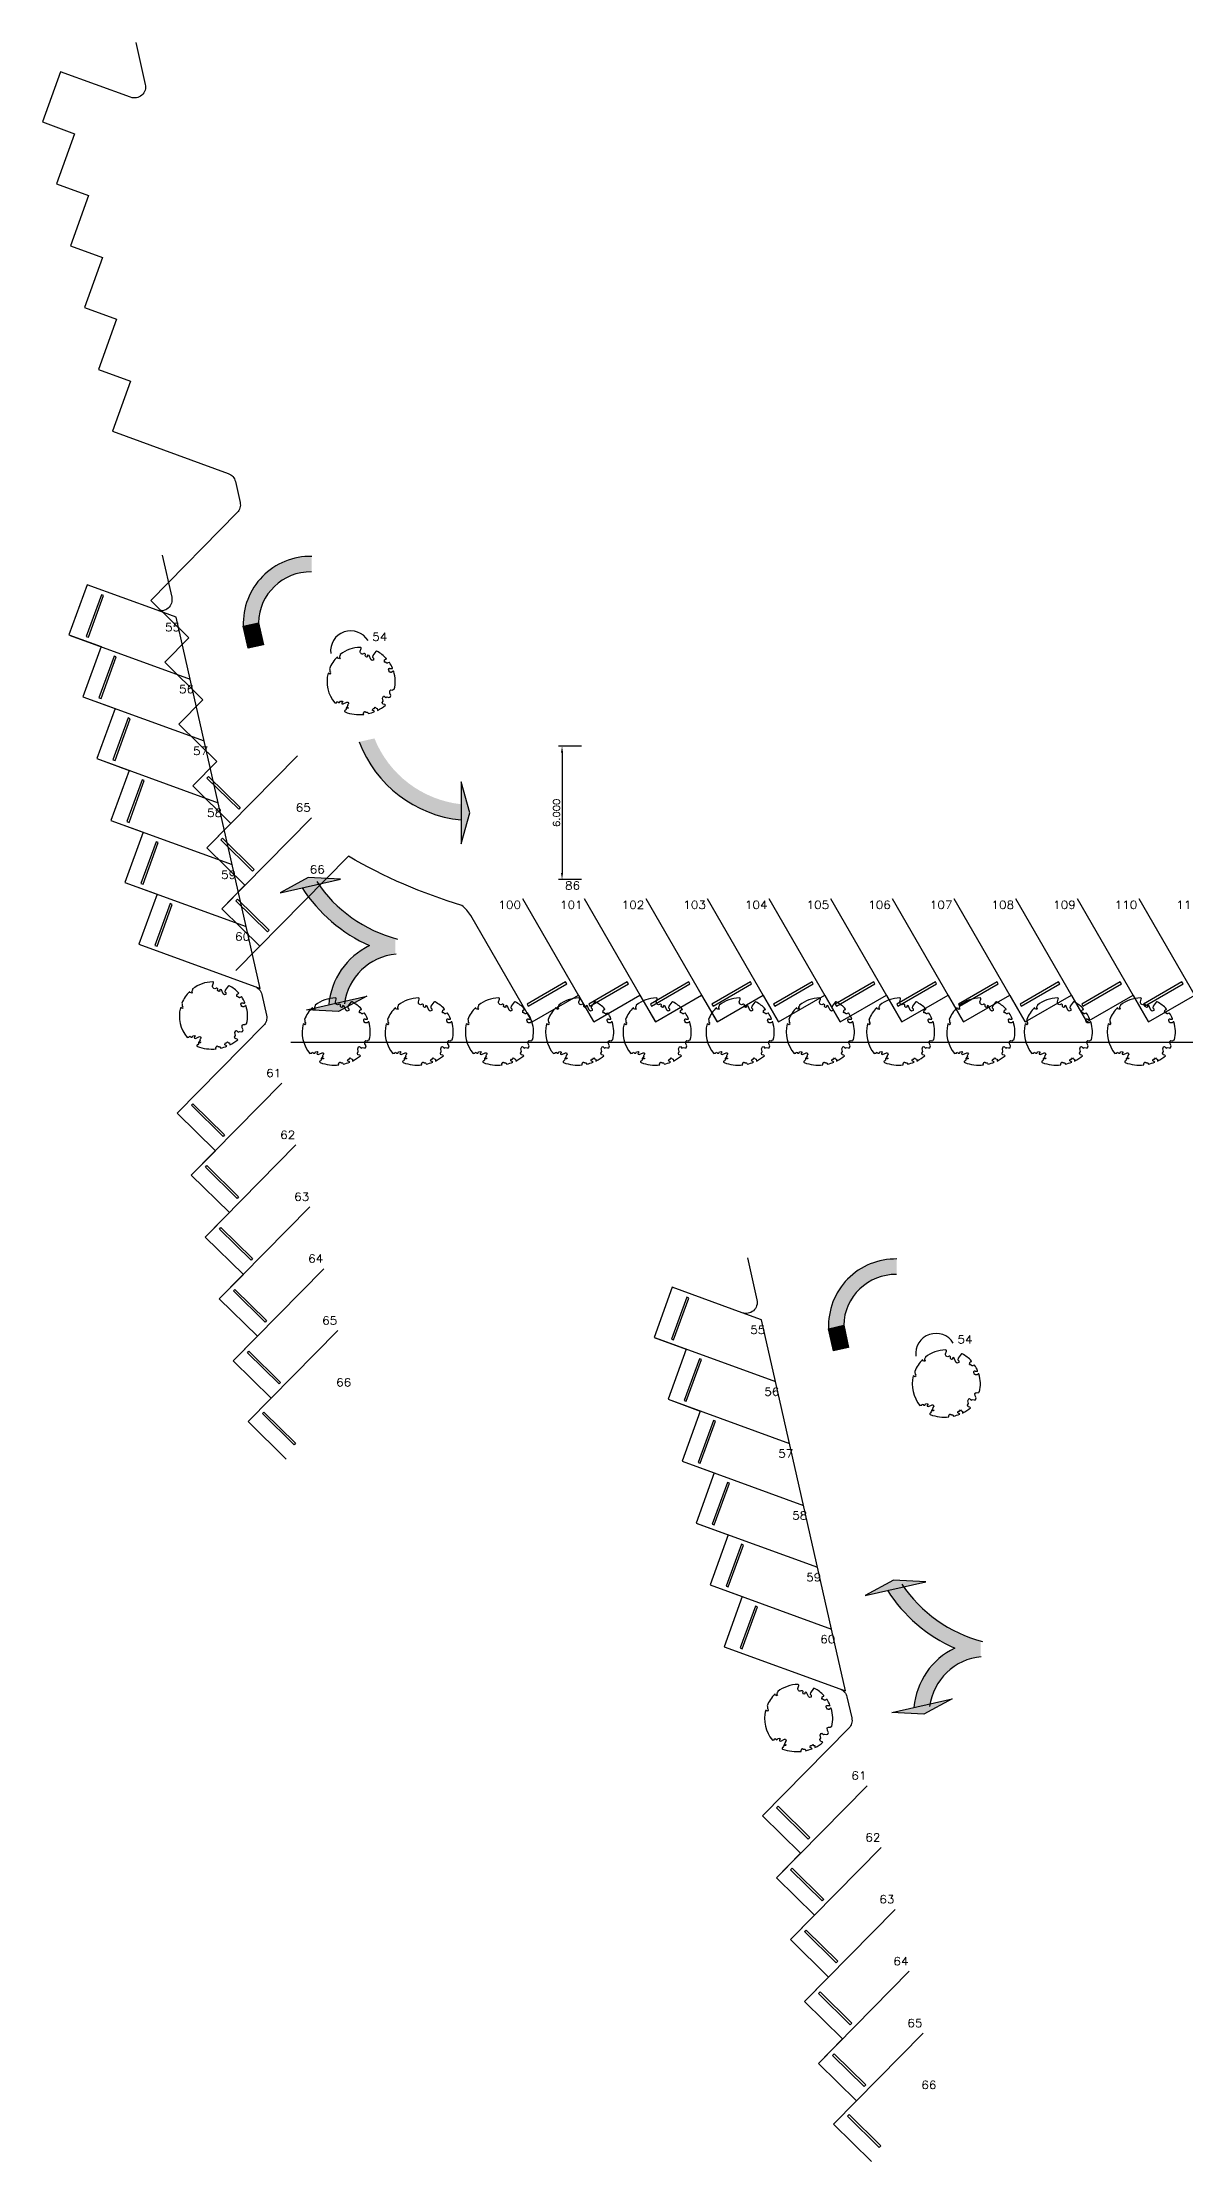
# Model space of a CAD drawing. Header units: centimetres. Extents: x 48 to 15845, y 265 to 7947.
# Drawn here: x 15510 to 15561.4, y 7851.4 to 7946.8 of the extents above; entities that cross this region are included whole.
import ezdxf

# ---------------------------------------------------------------- set-up
doc = ezdxf.new("R2010")
doc.units = ezdxf.units.CM
doc.header["$PDMODE"] = 3
for name, color, linetype in [('-fina', 1, 'Continuous'), ('-hatch', 1, 'Continuous'), ('a-cota-auxiliar', 1, 'Continuous'), ('a-text', 2, 'Continuous'), ('c-esta', 1, 'Continuous'), ('c-prop', 5, 'Continuous'), ('p-banq', 2, 'Continuous'), ('p-plnt', 1, 'Continuous')]:
    doc.layers.add(name, color=color, linetype=linetype)
doc.layers.get('0').freeze()
doc.styles.add('ROMAND', font='romand', dxfattribs={"width": 1.1})
doc.dimstyles.new('ZVA-1-1', dxfattribs={"dimtxt": 0.0015, "dimasz": 0.0015, "dimexe": 0.0008, "dimexo": 0.00063, "dimgap": 0.0005, "dimtad": 2, "dimtoh": 1, "dimdec": 3, "dimlfac": -1, "dimzin": 1, "dimdsep": 46, "dimtxsty": 'ROMAND', "dimcen": 0.0009, "dimclrd": 256, "dimclre": 256, "dimclrt": 2, "dimadec": 0, "dimazin": 0, "dimtfac": 1, "dimtdec": 3, "dimtmove": 2, "dimatfit": 3, "dimfxl": 1, "dimtolj": 1, "dimtzin": 1, "dimarcsym": 0})

# ---------------------------------------------------------------- blocks, each defined once
blk = doc.blocks.new('Tree2')
blk.add_lwpolyline([(3.08, 2.03), (3.09, 2.03), (3.1, 2.03), (3.11, 2.03), (3.12, 2.03), (3.13, 2.02), (3.13, 2.02), (3.14, 2.02), (3.15, 2.02), (3.16, 2.02), (3.17, 2.03), (3.19, 2.03), (3.2, 2.04), (3.21, 2.05), (3.23, 2.06), (3.24, 2.08), (3.3, 2.16, -0.52938), (3.37, 2.16, -0.087139), (3.9, 0.88, -0.372341), (3.84, 0.77), (3.28, 0.55), (3.09, 0.57), (3.02, 0.71), (2.8, 0.77), (2.71, 0.61), (2.78, 0.43), (3.18, 0.11), (3.2, -0.03), (3.11, -0.08), (2.99, -0.04), (2.92, -0.14), (3.02, -0.3), (3.2, -0.33, -0.504641), (3.19, -0.58, 0.331948), (3.12, -0.77, 0.282008), (3.39, -1.01), (3.74, -1, -0.512156), (3.84, -1.12, -0.16076), (2.42, -3.19), (2.29, -3.17), (2.21, -3.23), (2.14, -3.17), (2.07, -3.24), (2.02, -3.1), (1.91, -3.14), (1.93, -3.34), (1.93, -3.41), (2.06, -3.43, -0.106371), (0.47, -3.97), (0.41, -3.92), (0.3, -3.89), (0.24, -3.86), (0.13, -3.84), (0.14, -3.74), (0.02, -3.77), (-0.06, -3.7), (-0.13, -3.78), (-0.07, -3.88), (-0.09, -4, -0.236298), (-3.25, -2.33, 0.159625), (-3.16, -2.13, 0.350802), (-3, -2.03, -0.504641), (-3.05, -1.79), (-2.88, -1.72), (-2.81, -1.55), (-2.9, -1.46), (-3.01, -1.53), (-3.11, -1.49), (-3.11, -1.35), (-2.78, -0.97), (-2.77, -0.87), (-2.89, -0.73), (-3.09, -0.82), (-3.15, -0.78), (-3.34, -0.84), (-3.37, -0.63, 0.733583), (-3.44, -0.77, -0.861625), (-3.51, -0.88, 0.279978), (-3.76, -0.9), (-3.76, -0.91, -0.827056), (-3.96, -0.89, -0.116774), (-3.66, 1.3), (-3.63, 1.28), (-3.61, 1.27), (-3.6, 1.26), (-3.58, 1.25), (-3.57, 1.25), (-3.55, 1.25), (-3.54, 1.25), (-3.53, 1.25), (-3.52, 1.25), (-3.51, 1.25), (-3.51, 1.26), (-3.5, 1.26), (-3.49, 1.26), (-3.48, 1.27), (-3.47, 1.27), (-3.46, 1.27), (-3.45, 1.27), (-3.44, 1.28), (-3.43, 1.28), (-3.41, 1.28), (-3.4, 1.28), (-3.38, 1.29), (-3.37, 1.29), (-3.36, 1.29), (-3.35, 1.3), (-3.33, 1.31), (-3.32, 1.31), (-3.32, 1.32), (-3.31, 1.32), (-3.3, 1.33), (-3.3, 1.34), (-3.3, 1.34), (-3.3, 1.35), (-3.3, 1.36), (-3.3, 1.36), (-3.31, 1.37), (-3.31, 1.37), (-3.32, 1.38), (-3.32, 1.39), (-3.32, 1.4), (-3.33, 1.41), (-3.33, 1.42), (-3.33, 1.43), (-3.33, 1.44), (-3.33, 1.45), (-3.33, 1.47), (-3.33, 1.48), (-3.33, 1.49), (-3.33, 1.51), (-3.33, 1.52), (-3.33, 1.53), (-3.33, 1.55), (-3.33, 1.56), (-3.33, 1.58), (-3.32, 1.59), (-3.32, 1.6), (-3.31, 1.62), (-3.31, 1.63), (-3.31, 1.65), (-3.31, 1.67), (-3.33, 1.69), (-3.35, 1.72), (-3.39, 1.75), (-3.44, 1.78, -0.040997), (-3.02, 2.45), (-2.96, 2.33), (-2.94, 2.18), (-2.86, 2.17), (-2.71, 2.18), (-2.67, 2.31), (-2.51, 2.38), (-2.6, 2.51), (-2.58, 2.66), (-2.8, 2.73, -0.05814), (-1.97, 3.48), (-1.92, 3.38), (-1.92, 3.16), (-1.76, 3.05), (-1.56, 3.11), (-1.24, 2.95), (-1.01, 2.99), (-0.96, 3.08), (-1.08, 3.31), (-0.98, 3.41), (-0.97, 3.64), (-0.9, 3.79), (-0.68, 3.81), (-0.48, 3.63), (-0.2, 3.53), (-0.07, 3.63), (-0.03, 3.86), (0.06, 3.88), (0.11, 4, -0.13428), (2.13, 3.39, -0.541727), (2.13, 3.32), (2.04, 3.25), (1.99, 3.22), (1.96, 3.18), (1.94, 3.15), (1.93, 3.12), (1.93, 3.1), (1.93, 3.07), (1.93, 3.05), (1.93, 3.03), (1.93, 3.01), (1.93, 2.99), (1.93, 2.97), (1.93, 2.95), (1.93, 2.94), (1.93, 2.93), (1.94, 2.91), (1.95, 2.9), (1.96, 2.89), (1.97, 2.89), (1.99, 2.88), (2, 2.87), (2.02, 2.86), (2.04, 2.86), (2.05, 2.85), (2.07, 2.84), (2.08, 2.83), (2.09, 2.82), (2.11, 2.8), (2.12, 2.79), (2.13, 2.78), (2.14, 2.77), (2.15, 2.77), (2.17, 2.76), (2.18, 2.76), (2.2, 2.76), (2.21, 2.76), (2.23, 2.76), (2.25, 2.76), (2.26, 2.76), (2.28, 2.77), (2.29, 2.77), (2.3, 2.77), (2.31, 2.78), (2.32, 2.78), (2.33, 2.79), (2.34, 2.8), (2.34, 2.81), (2.35, 2.83), (2.35, 2.84), (2.35, 2.86), (2.35, 2.89), (2.36, 2.92), (2.36, 2.95), (2.37, 2.99), (2.37, 3.03), (2.4, 3.13, -0.543104), (2.46, 3.15, -0.046766), (3.01, 2.64, -0.385168), (3, 2.59), (2.9, 2.47), (2.87, 2.44), (2.85, 2.4), (2.84, 2.38), (2.84, 2.36), (2.85, 2.35), (2.86, 2.33), (2.86, 2.32), (2.87, 2.31), (2.88, 2.29), (2.88, 2.28), (2.89, 2.27), (2.89, 2.25), (2.9, 2.24), (2.9, 2.23), (2.9, 2.21), (2.91, 2.2), (2.91, 2.19), (2.91, 2.18), (2.91, 2.16), (2.92, 2.15), (2.92, 2.14), (2.92, 2.13), (2.92, 2.12), (2.91, 2.11), (2.91, 2.1), (2.91, 2.1), (2.91, 2.09), (2.9, 2.08), (2.9, 2.07), (2.9, 2.07), (2.9, 2.06), (2.91, 2.06), (2.91, 2.05), (2.92, 2.04), (2.93, 2.04), (2.94, 2.04), (2.95, 2.03), (2.96, 2.03), (2.97, 2.03), (2.99, 2.03), (3, 2.03), (3.01, 2.03), (3.03, 2.03), (3.04, 2.03), (3.06, 2.03), (3.07, 2.03)], format="xyb", close=True)
blk = doc.blocks.new('*D11')
at = {"layer": 'a-cota-auxiliar', "lineweight": -2}
for p, q in [((15534.257, 7915.116), (15533.218, 7915.116)), ((15533.378, 7914.816), (15533.378, 7909.416)), ((15534.257, 7909.116), (15533.218, 7909.116))]:
    blk.add_line(p, q, dxfattribs=at)
for points in [[(15533.328, 7914.816), (15533.428, 7914.816), (15533.378, 7915.116)], [(15533.328, 7909.416), (15533.428, 7909.416), (15533.378, 7909.116)]]:
    blk.add_solid(points, dxfattribs=at)
at = {"layer": 'Defpoints', "color": 0, "lineweight": -2}
for p in [(15534.383, 7915.116), (15533.378, 7909.116), (15534.383, 7909.116)]:
    blk.add_point(p, dxfattribs=at)
at = {"layer": 'a-cota-auxiliar', "color": 2, "insert": (15533.128, 7912.116), "char_height": 0.3, "attachment_point": 5, "rotation": 90, "style": 'ROMAND'}
blk.add_mtext('\\A1;6.000', dxfattribs=at)

msp = doc.modelspace()

# ---------------------------------------------------------------- hatches: boundary and pattern name
at = {"layer": '-fina'}
for points in [[(15522.1152, 7922.9549), (15522.1152, 7923.6524, 0.4316939), (15519.0468, 7920.5144), (15519.7269, 7920.6682, -0.4128794)], [(15519.7269, 7920.6682), (15519.9516, 7919.6748), (15519.2714, 7919.521), (15519.0468, 7920.5144)], [(15524.9424, 7915.4648), (15524.2623, 7915.3111, 0.2871567), (15528.84, 7911.8015), (15528.84, 7912.5025, -0.2765471)], [(15528.84, 7913.5088), (15528.84, 7910.7224), (15529.2318, 7912.1156)], [(15520.6972, 7908.5218), (15523.415, 7909.1363), (15521.9696, 7909.2113)], [(15521.888, 7903.2553), (15524.6058, 7903.8699), (15523.3333, 7903.1804)], [(15548.4297, 7891.3499), (15548.4297, 7892.0473, 0.4316939), (15545.3613, 7888.9094), (15546.0414, 7889.0632, -0.4128794)], [(15546.0414, 7889.0632), (15546.2661, 7888.0697), (15545.5859, 7887.916), (15545.3613, 7888.9094)], [(15547.0117, 7876.9168), (15549.7295, 7877.5313), (15548.2841, 7877.6063)], [(15548.2025, 7871.6503), (15550.9203, 7872.2649), (15549.6478, 7871.5754)]]:
    msp.add_hatch(color=256, dxfattribs=at).paths.add_polyline_path(points)
h = msp.add_hatch(color=256, dxfattribs=at)
h.paths.add_polyline_path([(15524.7244, 7906.1418, 0.006588), (15524.6475, 7906.1036), (15525.8867, 7906.1036), (15525.8867, 7906.4523), (15525.9319, 7906.4523, -0.1767412), (15522.4217, 7908.9118), (15522.0561, 7908.8291), (15522.2431, 7908.002, 0.1129895)])
h.paths.add_polyline_path([(15523.0747, 7904.3243), (15523.2469, 7903.5626), (15523.6116, 7903.6451, -0.3371435), (15525.8867, 7905.7535), (15525.8867, 7906.1036), (15524.6475, 7906.1036, 0.1886687)])
h.paths.add_polyline_path([(15522.2431, 7908.002), (15522.0561, 7908.8291), (15521.6932, 7908.747, 0.0333479)])
h.paths.add_polyline_path([(15523.0747, 7904.3243, 0.06652), (15522.8879, 7903.4814), (15523.2469, 7903.5626)])
h = msp.add_hatch(color=256, dxfattribs=at)
h.paths.add_polyline_path([(15551.0389, 7874.5368, 0.006588), (15550.962, 7874.4986), (15552.2012, 7874.4986), (15552.2012, 7874.8473), (15552.2464, 7874.8473, -0.1767412), (15548.7362, 7877.3067), (15548.3706, 7877.2241), (15548.5576, 7876.397, 0.1129895)])
h.paths.add_polyline_path([(15549.3892, 7872.7193), (15549.5614, 7871.9576), (15549.9261, 7872.0401, -0.3371435), (15552.2012, 7874.1485), (15552.2012, 7874.4986), (15550.962, 7874.4986, 0.1886687)])
h.paths.add_polyline_path([(15548.5576, 7876.397), (15548.3706, 7877.2241), (15548.0077, 7877.142, 0.0333479)])
h.paths.add_polyline_path([(15549.3892, 7872.7193, 0.06652), (15549.2024, 7871.8764), (15549.5614, 7871.9576)])

# ---------------------------------------------------------------- linework, layer by layer
at = {"layer": '-fina', "elevation": 113.4648}
for points in [[(15519.7269, 7920.6682), (15519.9516, 7919.6748), (15519.2714, 7919.521), (15519.0468, 7920.5144)], [(15529.2318, 7912.1156), (15528.84, 7913.5088), (15528.84, 7910.7224)], [(15521.9696, 7909.2113), (15520.6972, 7908.5218), (15523.415, 7909.1363)], [(15523.3333, 7903.1804), (15521.888, 7903.2553), (15524.6058, 7903.8699)], [(15546.0414, 7889.0632), (15546.2661, 7888.0697), (15545.5859, 7887.916), (15545.3613, 7888.9094)], [(15548.2841, 7877.6063), (15547.0117, 7876.9168), (15549.7295, 7877.5313)], [(15549.6478, 7871.5754), (15548.2025, 7871.6503), (15550.9203, 7872.2649)]]:
    msp.add_lwpolyline(points, close=True, dxfattribs=at)
at = {"layer": '-fina'}
for centre, radius, start, end in [((15522.0596, 7920.6376, 113.4648), 3.0153, 88.80634, 182.341235), ((15522.0697, 7920.612, 113.4648), 2.3434, 89.062311, 178.625396), ((15529.3546, 7917.213, 113.4648), 5.4359, 200.480157, 264.567255), ((15527.5471, 7912.492, 113.4648), 6.9493, 212.609129, 246.034985), ((15527.5471, 7912.492, 113.4648), 6.252, 213.706625, 255.431127), ((15526.1349, 7903.204, 113.4648), 3.2589, 115.646959, 175.116929), ((15526.1349, 7903.204, 113.4648), 2.5616, 94.89273, 172.922407), ((15548.3741, 7889.0326, 113.4648), 3.0153, 88.80634, 182.341235), ((15548.3842, 7889.007, 113.4648), 2.3434, 89.062311, 178.625396), ((15553.8615, 7880.887, 113.4648), 6.252, 213.706625, 255.431127), ((15553.8615, 7880.887, 113.4648), 6.9493, 212.609129, 246.034985), ((15552.4494, 7871.599, 113.4648), 3.2589, 115.646959, 175.116929), ((15552.4494, 7871.599, 113.4648), 2.5616, 94.89273, 172.922407)]:
    msp.add_arc(centre, radius, start, end, dxfattribs=at)
at = {"layer": '-hatch', "elevation": 113.4648}
for points in [[(15519.1745, 7907.0037), (15516.6573, 7918.136), (15516.028, 7920.9191), (15515.1673, 7921.2324), (15512.0209, 7922.3776), (15511.2, 7920.1223), (15512.6502, 7919.5945), (15511.8293, 7917.3392), (15513.2795, 7916.8114), (15512.4586, 7914.5562), (15513.9088, 7914.0284), (15513.0879, 7911.7731), (15514.5381, 7911.2453), (15513.7172, 7908.99), (15515.1673, 7908.4622), (15514.3465, 7906.207), (15519.5598, 7904.3095), (15519.8038, 7904.2207)], [(15545.489, 7875.3987), (15542.9718, 7886.531), (15542.3425, 7889.3141), (15541.4818, 7889.6273), (15538.3354, 7890.7725), (15537.5145, 7888.5173), (15538.9647, 7887.9895), (15538.1438, 7885.7342), (15539.594, 7885.2064), (15538.7731, 7882.9511), (15540.2233, 7882.4233), (15539.4024, 7880.1681), (15540.8525, 7879.6403), (15540.0317, 7877.385), (15541.4818, 7876.8572), (15540.661, 7874.6019), (15545.8743, 7872.7044), (15546.1183, 7872.6156)]]:
    msp.add_lwpolyline(points, close=True, dxfattribs=at)
at = {"layer": 'c-esta', "elevation": 113.4648}
for points in [[(15512.6707, 7921.9282), (15511.9866, 7920.0488), (15512.0806, 7920.0146), (15512.7647, 7921.894)], [(15513.2396, 7919.1671), (15512.5555, 7917.2878), (15512.6495, 7917.2536), (15513.3335, 7919.1329)], [(15513.8688, 7916.3841), (15513.1848, 7914.5047), (15513.2788, 7914.4705), (15513.9628, 7916.3499)], [(15514.4981, 7913.601), (15513.8141, 7911.7216), (15513.9081, 7911.6874), (15514.5921, 7913.5668)], [(15518.8376, 7912.2805), (15517.4115, 7913.6828), (15517.4816, 7913.7541), (15518.9077, 7912.3518)], [(15515.1274, 7910.8179), (15514.4434, 7908.9385), (15514.5374, 7908.9043), (15515.2214, 7910.7837)], [(15519.4669, 7909.4974), (15518.0408, 7910.8997), (15518.1109, 7910.971), (15519.537, 7909.5688)], [(15515.7567, 7908.0349), (15515.0727, 7906.1555), (15515.1667, 7906.1213), (15515.8507, 7908.0007)], [(15520.1413, 7906.7602), (15518.7152, 7908.1625), (15518.7853, 7908.2338), (15520.2114, 7906.8315)], [(15533.538, 7904.5088), (15531.806, 7903.5088), (15531.856, 7903.4222), (15533.588, 7904.4222)], [(15536.3093, 7904.5088), (15534.5773, 7903.5088), (15534.6273, 7903.4222), (15536.3593, 7904.4222)], [(15539.0806, 7904.5088), (15537.3486, 7903.5088), (15537.3986, 7903.4222), (15539.1306, 7904.4222)], [(15541.8519, 7904.5088), (15540.1198, 7903.5088), (15540.1698, 7903.4222), (15541.9019, 7904.4222)], [(15544.6232, 7904.5088), (15542.8911, 7903.5088), (15542.9411, 7903.4222), (15544.6732, 7904.4222)], [(15547.3944, 7904.5088), (15545.6624, 7903.5088), (15545.7124, 7903.4222), (15547.4444, 7904.4222)], [(15550.1657, 7904.5088), (15548.4337, 7903.5088), (15548.4837, 7903.4222), (15550.2157, 7904.4222)], [(15552.937, 7904.5088), (15551.205, 7903.5088), (15551.255, 7903.4222), (15552.987, 7904.4222)], [(15555.7083, 7904.5088), (15553.9762, 7903.5088), (15554.0262, 7903.4222), (15555.7583, 7904.4222)], [(15558.4796, 7904.5088), (15556.7475, 7903.5088), (15556.7975, 7903.4222), (15558.5296, 7904.4222)], [(15561.2509, 7904.5088), (15559.5188, 7903.5088), (15559.5688, 7903.4222), (15561.3009, 7904.4222)], [(15518.1373, 7897.5575), (15516.7113, 7898.9598), (15516.7814, 7899.0311), (15518.2074, 7897.6288)], [(15518.7666, 7894.7744), (15517.3405, 7896.1767), (15517.4107, 7896.248), (15518.8367, 7894.8457)], [(15519.3959, 7891.9914), (15517.9698, 7893.3936), (15518.04, 7893.4649), (15519.466, 7892.0627)], [(15520.0252, 7889.2083), (15518.5991, 7890.6105), (15518.6692, 7890.6818), (15520.0953, 7889.2796)], [(15538.9852, 7890.3232), (15538.3011, 7888.4438), (15538.3951, 7888.4096), (15539.0791, 7890.289)], [(15520.6545, 7886.4252), (15519.2284, 7887.8275), (15519.2985, 7887.8988), (15520.7246, 7886.4965)], [(15539.554, 7887.5621), (15538.87, 7885.6827), (15538.964, 7885.6485), (15539.648, 7887.5279)], [(15521.3289, 7883.688), (15519.9028, 7885.0903), (15519.9729, 7885.1616), (15521.399, 7883.7593)], [(15540.1833, 7884.7791), (15539.4993, 7882.8997), (15539.5933, 7882.8655), (15540.2773, 7884.7449)], [(15540.8126, 7881.996), (15540.1286, 7880.1166), (15540.2226, 7880.0824), (15540.9066, 7881.9618)], [(15541.4419, 7879.2129), (15540.7579, 7877.3335), (15540.8519, 7877.2993), (15541.5359, 7879.1787)], [(15542.0712, 7876.4298), (15541.3872, 7874.5505), (15541.4812, 7874.5163), (15542.1652, 7876.3956)], [(15544.4518, 7865.9525), (15543.0257, 7867.3547), (15543.0959, 7867.426), (15544.5219, 7866.0238)], [(15545.0811, 7863.1694), (15543.655, 7864.5717), (15543.7252, 7864.643), (15545.1512, 7863.2407)], [(15545.7104, 7860.3863), (15544.2843, 7861.7886), (15544.3544, 7861.8599), (15545.7805, 7860.4576)], [(15546.3397, 7857.6033), (15544.9136, 7859.0055), (15544.9837, 7859.0768), (15546.4098, 7857.6746)], [(15546.969, 7854.8202), (15545.5429, 7856.2225), (15545.613, 7856.2938), (15547.0391, 7854.8915)], [(15547.6434, 7852.083), (15546.2173, 7853.4852), (15546.2874, 7853.5565), (15547.7135, 7852.1543)]]:
    msp.add_lwpolyline(points, close=True, dxfattribs=at)
for points in [[(15511.2605, 7920.1003), (15516.6573, 7918.136)], [(15511.8293, 7917.3392), (15517.2866, 7915.3529)], [(15512.4586, 7914.5562), (15517.9159, 7912.5699)], [(15517.4074, 7910.5408), (15521.4792, 7914.6818)], [(15513.0879, 7911.7731), (15518.5452, 7909.7868)], [(15518.0818, 7907.8036), (15522.1085, 7911.8987)], [(15518.7111, 7905.0205), (15523.7696, 7910.165)], [(15513.7172, 7908.99), (15519.1745, 7907.0037)], [(15534.8041, 7902.7159), (15531.6112, 7908.2461)], [(15537.5753, 7902.7159), (15534.3825, 7908.2461)], [(15540.3466, 7902.7159), (15537.1538, 7908.2461)], [(15543.1179, 7902.7159), (15539.9251, 7908.2461)], [(15545.8892, 7902.7159), (15542.6964, 7908.2461)], [(15548.6605, 7902.7159), (15545.4677, 7908.2461)], [(15551.4318, 7902.7159), (15548.2389, 7908.2461)], [(15554.203, 7902.7159), (15551.0102, 7908.2461)], [(15556.9743, 7902.7159), (15553.7815, 7908.2461)], [(15559.7456, 7902.7159), (15556.5528, 7908.2461)], [(15562.5169, 7902.7159), (15559.3241, 7908.2461)], [(15516.7071, 7895.8178), (15520.779, 7899.9587)], [(15517.3364, 7893.0347), (15521.4083, 7897.1757)], [(15517.9657, 7890.2516), (15522.0375, 7894.3926)], [(15518.595, 7887.4686), (15522.6668, 7891.6095)], [(15519.2694, 7884.7314), (15523.2961, 7888.8265)], [(15537.5749, 7888.4953), (15542.9718, 7886.531)], [(15538.1438, 7885.7342), (15543.6011, 7883.7479)], [(15538.7731, 7882.9511), (15544.2304, 7880.9649)], [(15539.4024, 7880.1681), (15544.8597, 7878.1818)], [(15540.0317, 7877.385), (15545.489, 7875.3987)], [(15543.0216, 7864.2128), (15547.0935, 7868.3537)], [(15543.6509, 7861.4297), (15547.7228, 7865.5706)], [(15544.2802, 7858.6466), (15548.352, 7862.7876)], [(15544.9095, 7855.8636), (15548.9813, 7860.0045)], [(15545.5839, 7853.1263), (15549.6106, 7857.2214)]]:
    msp.add_lwpolyline(points, dxfattribs=at)
at = {"layer": 'c-prop', "elevation": 113.4648}
msp.add_lwpolyline([(15521.1768, 7901.8063), (15581.6121, 7901.8063)], dxfattribs=at)
at = {"layer": 'p-banq', "elevation": 113.4648}
for points in [[(15514.2111, 7946.7744), (15514.6384, 7944.8847, -0.5934093), (15513.9797, 7944.3046), (15510.8333, 7945.4498), (15510.0124, 7943.1945), (15511.4626, 7942.6667), (15510.6417, 7940.4115), (15512.0919, 7939.8837), (15511.271, 7937.6284), (15512.7212, 7937.1006), (15511.9003, 7934.8453), (15513.3504, 7934.3175), (15512.5296, 7932.0623), (15513.9797, 7931.5344), (15513.1589, 7929.2792), (15513.1589, 7929.2792), (15518.3722, 7927.3817, -0.2551703), (15518.6889, 7927.0221), (15518.9019, 7926.0803, -0.2551703), (15518.7707, 7925.6194), (15514.8903, 7921.6731), (15514.8903, 7921.6731), (15516.6015, 7919.9904), (15515.5195, 7918.89), (15517.2308, 7917.2073), (15516.1488, 7916.107), (15517.8601, 7914.4242), (15516.7781, 7913.3239), (15518.4894, 7911.6412), (15517.4074, 7910.5408), (15519.1187, 7908.8581), (15518.0818, 7907.8036), (15519.7931, 7906.1209), (15519.7931, 7906.1209)], [(15515.3987, 7923.7022), (15515.826, 7921.8125, -0.5934093), (15515.1673, 7921.2324), (15512.0209, 7922.3776), (15511.2, 7920.1223), (15512.6502, 7919.5945), (15511.8293, 7917.3392), (15513.2795, 7916.8114), (15512.4586, 7914.5562), (15513.9088, 7914.0284), (15513.0879, 7911.7731), (15514.5381, 7911.2453), (15513.7172, 7908.99), (15515.1673, 7908.4622), (15514.3465, 7906.207), (15514.3465, 7906.207), (15519.5598, 7904.3095, -0.2551703), (15519.8765, 7903.9499), (15520.0895, 7903.008, -0.2551703), (15519.9583, 7902.5472), (15516.0779, 7898.6009), (15516.0779, 7898.6009), (15517.7891, 7896.9181), (15516.7071, 7895.8178), (15518.4184, 7894.1351), (15517.3364, 7893.0347), (15519.0477, 7891.352), (15517.9657, 7890.2516), (15519.677, 7888.5689), (15518.595, 7887.4686), (15520.3063, 7885.7859), (15519.2694, 7884.7314), (15520.9807, 7883.0486), (15520.9807, 7883.0486)], [(15528.8722, 7907.9473, -0.0576442), (15523.7696, 7910.165, -0.0742037)], [(15532.0328, 7902.7159), (15529.273, 7907.4961, 0.1016255), (15528.8722, 7907.9473, 0.1016255)], [(15541.7132, 7892.0971), (15542.1405, 7890.2075, -0.5934093), (15541.4818, 7889.6273), (15538.3354, 7890.7725), (15537.5145, 7888.5173), (15538.9647, 7887.9895), (15538.1438, 7885.7342), (15539.594, 7885.2064), (15538.7731, 7882.9511), (15540.2233, 7882.4233), (15539.4024, 7880.1681), (15540.8525, 7879.6403), (15540.0317, 7877.385), (15541.4818, 7876.8572), (15540.661, 7874.6019), (15540.661, 7874.6019), (15545.8743, 7872.7044, -0.2551703), (15546.191, 7872.3449), (15546.404, 7871.403, -0.2551703), (15546.2728, 7870.9422), (15542.3924, 7866.9958), (15542.3924, 7866.9958), (15544.1036, 7865.3131), (15543.0216, 7864.2128), (15544.7329, 7862.5301), (15543.6509, 7861.4297), (15545.3622, 7859.747), (15544.2802, 7858.6466), (15545.9915, 7856.9639), (15544.9095, 7855.8636), (15546.6208, 7854.1808), (15545.5839, 7853.1263), (15547.2952, 7851.4436), (15547.2952, 7851.4436)]]:
    msp.add_lwpolyline(points, format="xyb", dxfattribs=at)
for points in [[(15519.7931, 7906.1209), (15518.0818, 7907.8036)], [(15532.0328, 7902.7159), (15534.1112, 7903.9159)], [(15534.1112, 7903.9159), (15534.1112, 7903.9159), (15534.8041, 7902.7159), (15536.8825, 7903.9159), (15537.5753, 7902.7159), (15539.6538, 7903.9159), (15540.3466, 7902.7159), (15542.4251, 7903.9159), (15543.1179, 7902.7159), (15545.1964, 7903.9159), (15545.8892, 7902.7159), (15547.9677, 7903.9159), (15548.6605, 7902.7159), (15550.7389, 7903.9159), (15551.4318, 7902.7159), (15553.5102, 7903.9159), (15554.203, 7902.7159), (15556.2815, 7903.9159), (15556.9743, 7902.7159), (15559.0528, 7903.9159), (15559.7456, 7902.7159), (15561.8241, 7903.9159)], [(15520.9807, 7883.0486), (15519.2694, 7884.7314)], [(15547.2952, 7851.4436), (15545.5839, 7853.1263)]]:
    msp.add_lwpolyline(points, dxfattribs=at)
at = {"layer": 'p-banq'}
for centre in [(15523.8789, 7919.393, 113.4648), (15550.1934, 7887.788, 113.4648)]:
    msp.add_arc(centre, 0.9107, 31.522714, 186.840716, dxfattribs=at)

# ---------------------------------------------------------------- block references
at = {"layer": 'p-plnt', "ltscale": 0.5, "xscale": -0.3828595169046051, "yscale": 0.3828595169043183, "zscale": 0.3828595169048441, "rotation": 254.9999999999413}
for p in [(15524.3427, 7918.0298, 113.4648), (15517.7036, 7902.9832, 113.4648), (15523.2227, 7902.2589, 113.4648), (15526.9548, 7902.2589, 113.4648), (15530.5625, 7902.2589, 113.4648), (15534.1703, 7902.2589, 113.4648), (15537.6536, 7902.2589, 113.4648), (15541.3857, 7902.2589, 113.4648), (15544.9934, 7902.2589, 113.4648), (15548.6011, 7902.2589, 113.4648), (15552.2088, 7902.2589, 113.4648), (15555.6921, 7902.2589, 113.4648), (15559.4242, 7902.2589, 113.4648), (15550.6572, 7886.4247, 113.4648), (15544.0181, 7871.3781, 113.4648)]:
    msp.add_blockref('Tree2', p, dxfattribs=at)

# ---------------------------------------------------------------- texts
at = {"layer": 'a-text', "char_height": 0.36, "attachment_point": 5, "style": 'ROMAND'}
for s, insert in [('55', (15515.8666, 7920.4654, 113.4648)), ('54', (15525.1825, 7920.0365, 113.4648)), ('56', (15516.4958, 7917.6823, 113.4648)), ('57', (15517.1251, 7914.8992, 113.4648)), ('65', (15521.7417, 7912.3532, 113.4648)), ('58', (15517.7544, 7912.1161, 113.4648)), ('66', (15522.371, 7909.5701, 113.4648)), ('59', (15518.3837, 7909.3331, 113.4648)), ('86', (15533.8502, 7908.8461, 113.4648)), ('100', (15531.0256, 7907.9789, 113.4648)), ('101', (15533.7969, 7907.9789, 113.4648)), ('102', (15536.5682, 7907.9789, 113.4648)), ('103', (15539.3395, 7907.9789, 113.4648)), ('104', (15542.1107, 7907.9789, 113.4648)), ('105', (15544.882, 7907.9789, 113.4648)), ('106', (15547.6533, 7907.9789, 113.4648)), ('107', (15550.4246, 7907.9789, 113.4648)), ('108', (15553.1959, 7907.9789, 113.4648)), ('109', (15555.9671, 7907.9789, 113.4648)), ('110', (15558.7384, 7907.9789, 113.4648)), ('111', (15561.5097, 7907.9789, 113.4648)), ('60', (15519.013, 7906.55, 113.4648)), ('61', (15520.4121, 7900.4133, 113.4648)), ('62', (15521.0414, 7897.6302, 113.4648)), ('63', (15521.6707, 7894.8471, 113.4648)), ('64', (15522.3, 7892.0641, 113.4648)), ('65', (15522.9293, 7889.281, 113.4648)), ('55', (15542.1811, 7888.8603, 113.4648)), ('54', (15551.497, 7888.4315, 113.4648)), ('66', (15523.5586, 7886.4979, 113.4648)), ('56', (15542.8103, 7886.0773, 113.4648)), ('57', (15543.4396, 7883.2942, 113.4648)), ('58', (15544.0689, 7880.5111, 113.4648)), ('59', (15544.6982, 7877.728, 113.4648)), ('60', (15545.3275, 7874.945, 113.4648)), ('61', (15546.7266, 7868.8082, 113.4648)), ('62', (15547.3559, 7866.0252, 113.4648)), ('63', (15547.9852, 7863.2421, 113.4648)), ('64', (15548.6145, 7860.459, 113.4648)), ('65', (15549.2438, 7857.676, 113.4648)), ('66', (15549.8731, 7854.8929, 113.4648))]:
    msp.add_mtext(s, dxfattribs=dict(at, insert=insert))

# ---------------------------------------------------------------- dimensions: what is measured, and where the dimension line sits
at = {"layer": 'a-cota-auxiliar'}
dim = msp.add_aligned_dim(p1=(15534.3825, 7915.1156, 113.4648), p2=(15534.3825, 7909.1156, 113.4648), distance=-1.0041, dimstyle='ZVA-1-1', override={"dimscale": 200}, dxfattribs=at)
dim.commit()
dim.dimension.update_dxf_attribs({"geometry": '*D11', "text_midpoint": (15533.1284, 7912.1156, 113.4648)})

doc.saveas('drawing.dxf')
